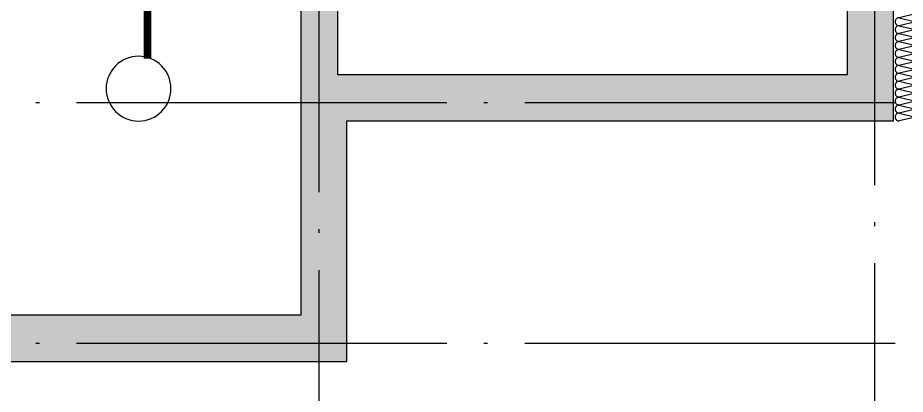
# Model space of a CAD drawing. Extents: x 1129508 to 1196731, y 2982646 to 3009272.
# Drawn here: x 1158191 to 1162982, y 2988737 to 2990771 of the extents above; entities that cross this region are included whole.
import ezdxf

# ---------------------------------------------------------------- set-up
doc = ezdxf.new("R2010")
doc.units = 0
doc.header["$LTSCALE"] = 1000
doc.linetypes.add('DOTE', pattern=[2.42, 2, -0.2, 0.02, -0.2])
for name, color, linetype in [('COLUMN', 2, 'Continuous'), ('DOTE', 8, 'DOTE'), ('E-LINE', 83, 'Continuous'), ('EQUIP-照明', 3, 'Continuous'), ('PUB_HATCH', 8, 'Continuous'), ('WALL', 2, 'Continuous'), ('WIRE-照明', 1, 'Continuous')]:
    doc.layers.add(name, color=color, linetype=linetype)
doc.styles.get("Standard").update_dxf_attribs({"font": 'simplex.shx', "bigfont": 'gbcbig.shx'})

# ---------------------------------------------------------------- blocks, each defined once
blk = doc.blocks.new('$equip$00001147')
blk.add_circle((0, 0), 0.5)
at = {"flags": 9}
blk.add_attdef('A', (0, 0), '', height=0.00002, dxfattribs=at)
blk = doc.blocks.new('21325465')
at = {"layer": 'DOTE'}
for p, q in [((6302763.1, 288090.3), (6302763.1, 305116.2)), ((6299763.1, 288052.6), (6299763.1, 305078.5)), ((6274252.3, 290957.8), (6331875.9, 290957.8)), ((6274252.3, 289657.8), (6331875.9, 289657.8))]:
    blk.add_line(p, q, dxfattribs=at)
blk = doc.blocks.new('SIPIN1-1-1')
at = {"layer": 'PUB_HATCH'}
h = blk.add_hatch(dxfattribs=at)
h.set_pattern_fill('钢筋混凝土', color=256, scale=50, style=0, pattern_type=2)
h.set_pattern_definition([(45, (0, 0), (-88.3883476, 88.3883476), []), (50, (0, 0), (358.63009, -31.376067), [37.5, -412.5]), (355, (0, 0), (-69.375667, 376.096067), [30, -330]), (100.4514, (29.9, -2.6), (289.25469, 344.71977), [31.870095, -350.571056]), (46.1842, (0, 100), (533.620524, -82.75951), [56.25, -618.75]), (96.6356, (44.47, 93.1), (467.33135, 487.05894), [47.80514, -525.8565]), (351.1842, (0, 100), (467.33097, 487.0593), [45, -495]), (21, (50, 75), (298.453526, -201.309445), [37.5, -412.5]), (326, (50, 75), (121.657666, 362.57502), [30, -330]), (71.4514, (74.87, 58.22), (420.111314, 161.26525), [31.870095, -350.571056]), (37.5, (0, 0), (6.0799277, 166.446927), [0, -326, 0, -335, 0, -331.25]), (7.5, (0, 0), (131.534769, 197.205856), [0, -191, 0, -318.5, 0, -126.25]), (-32.5, (-111.5, 0), (266.911218, -11.277436), [0, -125, 0, -390, 0, -517.5]), (-42.5, (-161.5, 0), (291.593085, 50.052491), [0, -162.5, 0, -259, 0, -367.5])])
h.paths.add_polyline_path([(-274422.7, 2626285.8), (-274422.7, 2623736.1), (-278022.7, 2623736.1), (-278022.7, 2627686.1), (-278222.7, 2627686.1), (-278222.7, 2625036.1), (-281022.7, 2625036.1), (-281022.7, 2628486.1), (-279222.7, 2628486.1), (-279222.7, 2628686.1), (-283022.7, 2628686.1), (-283022.7, 2628486.1), (-281222.7, 2628486.1), (-281222.7, 2625036.1), (-284022.7, 2625036.1), (-284022.7, 2627686.1), (-284222.7, 2627686.1), (-284222.7, 2623736.1), (-287822.7, 2623736.1), (-287822.7, 2626285.8), (-288022.7, 2626285.8), (-288022.7, 2623736.1), (-291622.7, 2623736.1), (-291622.7, 2627086.1), (-291822.7, 2627086.1), (-291822.7, 2625036.1), (-294572.7, 2625036.1), (-294572.7, 2628486.1), (-292822.7, 2628486.1), (-292822.7, 2628686.1), (-294572.7, 2628686.1), (-294572.7, 2630686.1), (-292822.7, 2630686.1), (-292822.7, 2630886.1), (-294572.7, 2630886.1), (-294572.7, 2633336.1), (-294122.7, 2633336.1), (-294122.7, 2633586.1), (-294822.7, 2633586.1), (-294822.7, 2624786.1), (-291872.7, 2624786.1), (-291872.7, 2623486.1), (-283972.7, 2623486.1), (-283972.7, 2624786.1), (-278272.7, 2624786.1), (-278272.7, 2623486.1), (-270372.7, 2623486.1), (-270372.7, 2624786.1), (-267422.7, 2624786.1), (-267422.7, 2633586.1), (-268122.7, 2633586.1), (-268122.7, 2633336.1), (-267672.7, 2633336.1), (-267672.7, 2630886.1), (-269422.7, 2630886.1), (-269422.7, 2630686.1), (-267672.7, 2630686.1), (-267672.7, 2628686.1), (-269422.7, 2628686.1), (-269422.7, 2628486.1), (-267672.7, 2628486.1), (-267672.7, 2625036.1), (-270422.7, 2625036.1), (-270422.7, 2627086.1), (-270622.7, 2627086.1), (-270622.7, 2623736.1), (-274222.7, 2623736.1), (-274222.7, 2626285.8)], flags=0)
at = {"layer": 'COLUMN'}
for points in [[(-267422.7, 2624786.1), (-267422.7, 2633586.1)], [(-267672.7, 2628486.1), (-267672.7, 2625036.1)], [(-270622.7, 2627086.1), (-270622.7, 2623736.1)], [(-270422.7, 2625036.1), (-270422.7, 2627086.1)], [(-267672.7, 2625036.1), (-270422.7, 2625036.1)], [(-270372.7, 2623486.1), (-270372.7, 2624786.1)], [(-270372.7, 2624786.1), (-267422.7, 2624786.1)], [(-270622.7, 2623736.1), (-274222.7, 2623736.1)], [(-278272.7, 2623486.1), (-270372.7, 2623486.1)]]:
    blk.add_lwpolyline(points, dxfattribs=at)
at = {"layer": 'E-LINE', "linetype": 'Continuous'}
for points in [[(-267303.2, 2625365.5), (-267392.4, 2625344), (-267303.2, 2625322.6), (-267392.4, 2625301.1), (-267303.2, 2625279.6), (-267392.4, 2625258.2), (-267303.2, 2625236.7), (-267392.4, 2625215.3), (-267303.2, 2625193.8), (-267392.4, 2625172.3), (-267303.2, 2625150.9), (-267392.4, 2625129.4), (-267303.2, 2625108), (-267392.4, 2625086.5), (-267303.2, 2625065), (-267392.4, 2625043.6), (-267303.2, 2625022.1), (-267392.4, 2625000.7), (-267303.2, 2624979.2), (-267392.4, 2624957.8), (-267303.2, 2624936.3), (-267392.4, 2624914.8), (-267303.2, 2624893.4), (-267392.4, 2624871.9), (-267303.2, 2624850.5), (-267392.4, 2624829), (-267303.2, 2624807.5), (-267392.4, 2624786.1)], [(-267392.4, 2625344), (-267396.1, 2625343.7), (-267399.7, 2625342.7), (-267403, 2625341.1), (-267406.1, 2625339), (-267408.7, 2625336.4), (-267410.9, 2625333.3), (-267412.5, 2625329.9), (-267413.4, 2625326.3), (-267413.7, 2625322.6), (-267413.4, 2625318.8), (-267412.5, 2625315.2), (-267410.9, 2625311.8), (-267408.7, 2625308.8), (-267406.1, 2625306.1), (-267403, 2625304), (-267399.7, 2625302.4), (-267396.1, 2625301.4), (-267392.4, 2625301.1)], [(-267392.4, 2625301.1), (-267396.1, 2625300.8), (-267399.7, 2625299.8), (-267403, 2625298.2), (-267406.1, 2625296.1), (-267408.7, 2625293.4), (-267410.9, 2625290.4), (-267412.5, 2625287), (-267413.4, 2625283.4), (-267413.7, 2625279.6), (-267413.4, 2625275.9), (-267412.5, 2625272.3), (-267410.9, 2625268.9), (-267408.7, 2625265.8), (-267406.1, 2625263.2), (-267403, 2625261.1), (-267399.7, 2625259.5), (-267396.1, 2625258.5), (-267392.4, 2625258.2)], [(-267392.4, 2625258.2), (-267396.1, 2625257.9), (-267399.7, 2625256.9), (-267403, 2625255.3), (-267406.1, 2625253.2), (-267408.7, 2625250.5), (-267410.9, 2625247.5), (-267412.5, 2625244.1), (-267413.4, 2625240.4), (-267413.7, 2625236.7), (-267413.4, 2625233), (-267412.5, 2625229.4), (-267410.9, 2625226), (-267408.7, 2625222.9), (-267406.1, 2625220.3), (-267403, 2625218.1), (-267399.7, 2625216.6), (-267396.1, 2625215.6), (-267392.4, 2625215.3)], [(-267392.4, 2625215.3), (-267396.1, 2625214.9), (-267399.7, 2625214), (-267403, 2625212.4), (-267406.1, 2625210.2), (-267408.7, 2625207.6), (-267410.9, 2625204.5), (-267412.5, 2625201.1), (-267413.4, 2625197.5), (-267413.7, 2625193.8), (-267413.4, 2625190.1), (-267412.5, 2625186.5), (-267410.9, 2625183.1), (-267408.7, 2625180), (-267406.1, 2625177.4), (-267403, 2625175.2), (-267399.7, 2625173.6), (-267396.1, 2625172.7), (-267392.4, 2625172.3)], [(-267392.4, 2625172.3), (-267396.1, 2625172), (-267399.7, 2625171), (-267403, 2625169.5), (-267406.1, 2625167.3), (-267408.7, 2625164.7), (-267410.9, 2625161.6), (-267412.5, 2625158.2), (-267413.4, 2625154.6), (-267413.7, 2625150.9), (-267413.4, 2625147.2), (-267412.5, 2625143.5), (-267410.9, 2625140.2), (-267408.7, 2625137.1), (-267406.1, 2625134.4), (-267403, 2625132.3), (-267399.7, 2625130.7), (-267396.1, 2625129.8), (-267392.4, 2625129.4)], [(-267392.4, 2625129.4), (-267396.1, 2625129.1), (-267399.7, 2625128.1), (-267403, 2625126.5), (-267406.1, 2625124.4), (-267408.7, 2625121.8), (-267410.9, 2625118.7), (-267412.5, 2625115.3), (-267413.4, 2625111.7), (-267413.7, 2625108), (-267413.4, 2625104.2), (-267412.5, 2625100.6), (-267410.9, 2625097.2), (-267408.7, 2625094.2), (-267406.1, 2625091.5), (-267403, 2625089.4), (-267399.7, 2625087.8), (-267396.1, 2625086.8), (-267392.4, 2625086.5)], [(-267392.4, 2625086.5), (-267396.1, 2625086.2), (-267399.7, 2625085.2), (-267403, 2625083.6), (-267406.1, 2625081.5), (-267408.7, 2625078.8), (-267410.9, 2625075.8), (-267412.5, 2625072.4), (-267413.4, 2625068.8), (-267413.7, 2625065), (-267413.4, 2625061.3), (-267412.5, 2625057.7), (-267410.9, 2625054.3), (-267408.7, 2625051.3), (-267406.1, 2625048.6), (-267403, 2625046.5), (-267399.7, 2625044.9), (-267396.1, 2625043.9), (-267392.4, 2625043.6)], [(-267392.4, 2625043.6), (-267396.1, 2625043.3), (-267399.7, 2625042.3), (-267403, 2625040.7), (-267406.1, 2625038.6), (-267408.7, 2625035.9), (-267410.9, 2625032.9), (-267412.5, 2625029.5), (-267413.4, 2625025.9), (-267413.7, 2625022.1), (-267413.4, 2625018.4), (-267412.5, 2625014.8), (-267410.9, 2625011.4), (-267408.7, 2625008.3), (-267406.1, 2625005.7), (-267403, 2625003.5), (-267399.7, 2625002), (-267396.1, 2625001), (-267392.4, 2625000.7)], [(-267392.4, 2625000.7), (-267396.1, 2625000.3), (-267399.7, 2624999.4), (-267403, 2624997.8), (-267406.1, 2624995.6), (-267408.7, 2624993), (-267410.9, 2624989.9), (-267412.5, 2624986.5), (-267413.4, 2624982.9), (-267413.7, 2624979.2), (-267413.4, 2624975.5), (-267412.5, 2624971.9), (-267410.9, 2624968.5), (-267408.7, 2624965.4), (-267406.1, 2624962.8), (-267403, 2624960.6), (-267399.7, 2624959), (-267396.1, 2624958.1), (-267392.4, 2624957.8)], [(-267392.4, 2624957.8), (-267396.1, 2624957.4), (-267399.7, 2624956.5), (-267403, 2624954.9), (-267406.1, 2624952.7), (-267408.7, 2624950.1), (-267410.9, 2624947), (-267412.5, 2624943.6), (-267413.4, 2624940), (-267413.7, 2624936.3), (-267413.4, 2624932.6), (-267412.5, 2624929), (-267410.9, 2624925.6), (-267408.7, 2624922.5), (-267406.1, 2624919.9), (-267403, 2624917.7), (-267399.7, 2624916.1), (-267396.1, 2624915.2), (-267392.4, 2624914.8)], [(-267392.4, 2624914.8), (-267396.1, 2624914.5), (-267399.7, 2624913.5), (-267403, 2624912), (-267406.1, 2624909.8), (-267408.7, 2624907.2), (-267410.9, 2624904.1), (-267412.5, 2624900.7), (-267413.4, 2624897.1), (-267413.7, 2624893.4), (-267413.4, 2624889.6), (-267412.5, 2624886), (-267410.9, 2624882.6), (-267408.7, 2624879.6), (-267406.1, 2624876.9), (-267403, 2624874.8), (-267399.7, 2624873.2), (-267396.1, 2624872.2), (-267392.4, 2624871.9)], [(-267392.4, 2624871.9), (-267396.1, 2624871.6), (-267399.7, 2624870.6), (-267403, 2624869), (-267406.1, 2624866.9), (-267408.7, 2624864.2), (-267410.9, 2624861.2), (-267412.5, 2624857.8), (-267413.4, 2624854.2), (-267413.7, 2624850.5), (-267413.4, 2624846.7), (-267412.5, 2624843.1), (-267410.9, 2624839.7), (-267408.7, 2624836.7), (-267406.1, 2624834), (-267403, 2624831.9), (-267399.7, 2624830.3), (-267396.1, 2624829.3), (-267392.4, 2624829)], [(-267392.4, 2624829), (-267396.1, 2624828.7), (-267399.7, 2624827.7), (-267403, 2624826.1), (-267406.1, 2624824), (-267408.7, 2624821.3), (-267410.9, 2624818.3), (-267412.5, 2624814.9), (-267413.4, 2624811.3), (-267413.7, 2624807.5), (-267413.4, 2624803.8), (-267412.5, 2624800.2), (-267410.9, 2624796.8), (-267408.7, 2624793.7), (-267406.1, 2624791.1), (-267403, 2624789), (-267399.7, 2624787.4), (-267396.1, 2624786.4), (-267392.4, 2624786.1)]]:
    blk.add_lwpolyline(points, dxfattribs=at)
at = {"layer": 'WALL'}
for points in [[(-267672.7, 2626406.4), (-267672.7, 2625036.1)], [(-270622.7, 2626186.1), (-270622.7, 2625036.1)], [(-270622.7, 2625036.1), (-270622.7, 2625036.1)], [(-270622.7, 2625036.1), (-270622.7, 2623736.1)], [(-270622.7, 2625036.1), (-270622.7, 2625036.1)]]:
    blk.add_lwpolyline(points, dxfattribs=at)
at = {"layer": 'DOTE'}
blk.add_blockref('21325465', (-6570285.7, 2333928.3), dxfattribs=at)

msp = doc.modelspace()

# ---------------------------------------------------------------- linework, layer by layer
at = {"layer": 'WIRE-照明', "const_width": 40}
msp.add_lwpolyline([(1158891.6, 2991245.7), (1158891.6, 2990549.7)], dxfattribs=at)

# ---------------------------------------------------------------- block references
msp.add_blockref('SIPIN1-1-1', (1430341.1, 365427.2))
at = {"layer": 'EQUIP-照明', "xscale": -350, "yscale": 350, "zscale": 350}
msp.add_blockref('$equip$00001147', (1158843.2, 2990388.2), dxfattribs=at)

doc.saveas('drawing.dxf')
